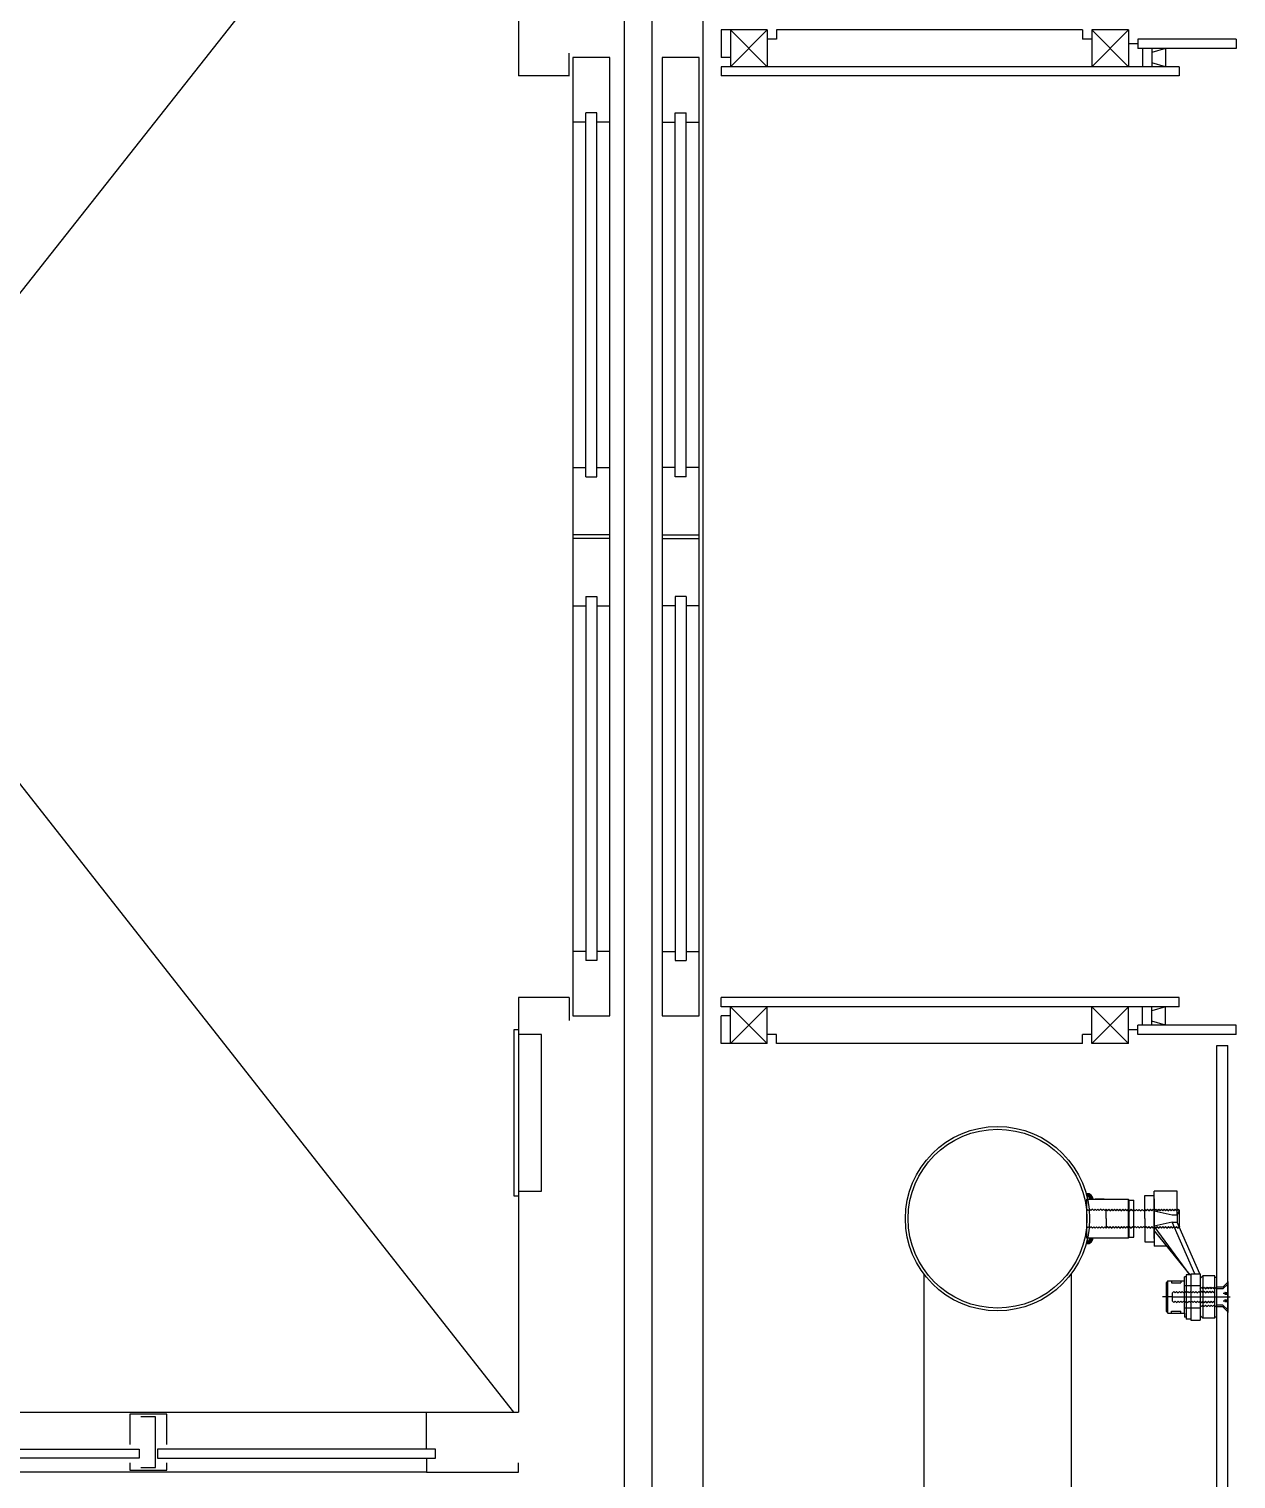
# Model space of a CAD drawing. Header units: millimetres. Extents: x -7718 to 414843, y 91724 to 341395.
# Drawn here: x 153501 to 154812, y 217626 to 219200 of the extents above; entities that cross this region are included whole.
import ezdxf

# ---------------------------------------------------------------- set-up
doc = ezdxf.new("R2010")
doc.units = ezdxf.units.MM
doc.header["$LTSCALE"] = 200
doc.header["$MEASUREMENT"] = 0
doc.linetypes.add('CENTER1', pattern=[8, 6, -1, 0, -1])
doc.linetypes.add('DASH_2', pattern=[34, 30, -1.5, 1, -1.5])
doc.layers.add('e-plan', color=9, linetype='CONTINUOUS')

msp = doc.modelspace()

# ---------------------------------------------------------------- linework, layer by layer
at = {"layer": 'e-plan'}
for p, q in [((154177.6, 217458.6), (154177.6, 219838.6)), ((154232.6, 219838.6), (154232.6, 217458.6)), ((154032.6, 219598.6), (154032.6, 219148.6)), ((154302.6, 219198.6), (154252.6, 219198.6)), ((154302.6, 219198.6), (154262.6, 219158.6)), ((154262.6, 219198.6), (154302.6, 219158.6)), ((154312.6, 219188.6), (154302.6, 219188.6)), ((154645, 219198.6), (154312.6, 219198.6)), ((154645, 219198.6), (154645, 219188.6)), ((154655, 219188.6), (154645, 219188.6)), ((154655, 219198.6), (154655, 219158.6)), ((154655, 219198.6), (154695, 219158.6)), ((154695, 219198.6), (154655, 219158.6)), ((154695, 219198.6), (154655, 219198.6)), ((154695, 219198.6), (154695, 219158.6)), ((154705, 219188.6), (154705, 219178.6)), ((154811.6, 219188.6), (154705, 219188.6)), ((154811.6, 219188.6), (154811.6, 219178.6)), ((154087.6, 219148.4), (154087.6, 219173.4)), ((154705, 219183.6), (154695, 219183.6)), ((154750, 219178.6), (154705, 219178.6)), ((154811.6, 219178.6), (154705, 219178.6)), ((154710, 219178.6), (154710, 219158.6)), ((154735, 219178.6), (154720, 219174.2)), ((154720, 219178.6), (154720, 219158.6)), ((154735, 219178.6), (154735, 219158.6)), ((154228.6, 219168.6), (154188.6, 219168.6)), ((154188.6, 219168.6), (154188.6, 218128.6)), ((154228.6, 218128.6), (154228.6, 219168.6)), ((154262.6, 219168.6), (154252.6, 219168.6)), ((154750, 219158.6), (154252.6, 219158.6)), ((154735, 219158.6), (154720, 219163)), ((154750, 219158.6), (154750, 219148.6)), ((154087.6, 219148.6), (154032.6, 219148.6)), ((154750, 219148.6), (154262.6, 219148.6)), ((154105.6, 219098.6), (154091.6, 219098.6)), ((154105.6, 218713.6), (154105.6, 219108.6)), ((154117.6, 219108.6), (154105.6, 219108.6)), ((154117.6, 218713.6), (154117.6, 219108.6)), ((154131.6, 219098.6), (154117.6, 219098.6)), ((154188.6, 219098.6), (154202.6, 219098.6)), ((154202.6, 218713.6), (154202.6, 219108.6)), ((154202.6, 219108.6), (154214.6, 219108.6)), ((154214.6, 218713.6), (154214.6, 219108.6)), ((154214.6, 219098.6), (154228.6, 219098.6)), ((154091.6, 218723.6), (154105.6, 218723.6)), ((154117.6, 218723.6), (154131.6, 218723.6)), ((154202.6, 218723.6), (154188.6, 218723.6)), ((154228.6, 218723.6), (154214.6, 218723.6)), ((154105.6, 218713.6), (154117.6, 218713.6)), ((154214.6, 218713.6), (154202.6, 218713.6)), ((154131.6, 218650.6), (154091.6, 218650.6)), ((154131.6, 218646.6), (154091.6, 218646.6)), ((154188.6, 218650.6), (154228.6, 218650.6)), ((154188.6, 218650.6), (154228.6, 218650.6)), ((154188.6, 218646.6), (154228.6, 218646.6)), ((154188.6, 218646.6), (154228.6, 218646.6)), ((154105.6, 218583.6), (154117.6, 218583.6)), ((154105.6, 218583.6), (154105.6, 218188.6)), ((154117.6, 218583.6), (154117.6, 218188.6)), ((154214.6, 218583.6), (154202.6, 218583.6)), ((154202.6, 218583.6), (154202.6, 218188.6)), ((154214.6, 218583.6), (154214.6, 218188.6)), ((154091.6, 218573.6), (154105.6, 218573.6)), ((154117.6, 218573.6), (154131.6, 218573.6)), ((154202.6, 218573.6), (154188.6, 218573.6)), ((154228.6, 218573.6), (154214.6, 218573.6)), ((154105.6, 218198.6), (154091.6, 218198.6)), ((154131.6, 218198.6), (154117.6, 218198.6)), ((154188.6, 218198.6), (154202.6, 218198.6)), ((154214.6, 218198.6), (154228.6, 218198.6)), ((154117.6, 218188.6), (154105.6, 218188.6)), ((154202.6, 218188.6), (154214.6, 218188.6)), ((154032.6, 218148.6), (154032.6, 217698.6)), ((154087.6, 218148.6), (154032.6, 218148.6)), ((154087.6, 218148.6), (154087.6, 218123.6)), ((154750, 218138.6), (154252.6, 218138.6)), ((154750, 218148.6), (154262.6, 218148.6)), ((154302.6, 218098.6), (154262.6, 218138.6)), ((154262.6, 218098.6), (154302.6, 218138.6)), ((154655, 218098.6), (154655, 218138.6)), ((154655, 218098.6), (154695, 218138.6)), ((154695, 218098.6), (154655, 218138.6)), ((154695, 218098.6), (154695, 218138.6)), ((154710, 218118.6), (154710, 218138.6)), ((154735, 218138.6), (154720, 218134.2)), ((154720, 218118.6), (154720, 218138.6)), ((154735, 218118.6), (154735, 218138.6)), ((154750, 218138.6), (154750, 218148.6)), ((154188.6, 218128.6), (154228.6, 218128.6)), ((154262.6, 218128.6), (154252.6, 218128.6)), ((154750, 218118.6), (154705, 218118.6)), ((154705, 218108.6), (154705, 218118.6)), ((154811.6, 218118.6), (154705, 218118.6)), ((154735, 218118.6), (154720, 218123)), ((154811.6, 218108.6), (154811.6, 218118.6)), ((154032.6, 218113.5), (154027.6, 218113.5)), ((154027.6, 218113.5), (154027.6, 217933.5)), ((154057.6, 218108.5), (154032.6, 218108.5)), ((154057.6, 217938.5), (154057.6, 218108.5)), ((154312.6, 218108.6), (154302.6, 218108.6)), ((154655, 218108.6), (154645, 218108.6)), ((154645, 218098.6), (154645, 218108.6)), ((154705, 218113.6), (154695, 218113.6)), ((154811.6, 218108.6), (154705, 218108.6)), ((154302.6, 218098.6), (154252.6, 218098.6)), ((154645, 218098.6), (154312.6, 218098.6)), ((154695, 218098.6), (154655, 218098.6)), ((154790.6, 216882.6), (154790.6, 218096.6)), ((154790.6, 218096.6), (154802.6, 218096.6)), ((154802.6, 216882.6), (154802.6, 218096.6)), ((154027.6, 217933.5), (154032.6, 217933.5)), ((154032.6, 217938.5), (154057.6, 217938.5)), ((154649.6, 217887.6), (154649.6, 217929.6)), ((154472.6, 217848.6), (154472.6, 217173.5)), ((154632.6, 217848.6), (154632.6, 217173.5)), ((153294.6, 217698.6), (154032.6, 217698.6)), ((153650.6, 217696.6), (153610.6, 217696.6)), ((153610.6, 217696.6), (153610.6, 217663.6)), ((153650.6, 217663.6), (153650.6, 217696.6)), ((153932.6, 217658.6), (153932.6, 217698.6)), ((153638.6, 217693.6), (153622.6, 217693.6)), ((153638.6, 217638.6), (153638.6, 217693.6)), ((153220.6, 217658.6), (153620.6, 217658.6)), ((153620.6, 217648.6), (153220.6, 217648.6)), ((153620.6, 217658.6), (153620.6, 217648.6)), ((153942.6, 217658.6), (153640.6, 217658.6)), ((153640.6, 217658.6), (153640.6, 217648.6)), ((153640.6, 217648.6), (153942.6, 217648.6)), ((153932.6, 217648.6), (153932.6, 217633.6)), ((153942.6, 217648.6), (153942.6, 217658.6)), ((153610.6, 217643.6), (153610.6, 217635.6)), ((153610.6, 217635.6), (153650.6, 217635.6)), ((153622.6, 217638.6), (153638.6, 217638.6)), ((153650.6, 217635.6), (153650.6, 217643.6)), ((153932.6, 217633.6), (154032.6, 217633.6)), ((154032.6, 217633.6), (154032.6, 217643.6))]:
    msp.add_line(p, q, dxfattribs=at)
at = {"layer": 'e-plan', "linetype": 'Continuous'}
for p, q in [((154147.6, 217468.6), (154147.6, 219828.6)), ((154262.6, 219198.6), (154252.6, 219198.6)), ((154252.6, 219198.6), (154252.6, 219168.6)), ((154262.6, 219198.6), (154262.6, 219158.6)), ((154302.6, 219198.6), (154302.6, 219158.6)), ((154312.6, 219198.6), (154312.6, 219188.6)), ((154131.6, 219168.6), (154091.6, 219168.6)), ((154091.6, 219168.6), (154091.6, 218128.6)), ((154131.6, 218128.6), (154131.6, 219168.6)), ((154252.6, 219158.6), (154252.6, 219148.6)), ((154262.6, 219148.6), (154252.6, 219148.6)), ((154252.6, 218138.6), (154252.6, 218148.6)), ((154262.6, 218148.6), (154252.6, 218148.6)), ((154262.6, 218098.6), (154262.6, 218138.6)), ((154302.6, 218098.6), (154302.6, 218138.6)), ((154091.6, 218128.6), (154131.6, 218128.6)), ((154252.6, 218098.6), (154252.6, 218128.6)), ((154312.6, 218098.6), (154312.6, 218108.6)), ((154262.6, 218098.6), (154252.6, 218098.6)), ((154712.6, 217918.9), (154712.6, 217933.6)), ((154722.6, 217908.6), (154722.6, 217938.6)), ((154747.6, 217938.6), (154722.6, 217938.6)), ((154722.6, 217930.1), (154722.6, 217908.6)), ((154722.6, 217930.1), (154722.6, 217908.6)), ((154747.6, 217912.5), (154747.6, 217938.6)), ((154649.6, 217929.6), (154694.5, 217929.6)), ((154668.5, 217929.6), (154658.5, 217929.6)), ((154695.5, 217928.6), (154694.5, 217929.6)), ((154694.5, 217929.6), (154694.5, 217887.6)), ((154695.5, 217928.6), (154700.5, 217928.6)), ((154695.5, 217888.6), (154695.5, 217928.6)), ((154700.5, 217918.8), (154700.5, 217928.6)), ((154700.5, 217898.7), (154700.5, 217918.5)), ((154712.6, 217908.6), (154712.6, 217918.6)), ((154742.1, 217912.5), (154722.6, 217916.8)), ((154749.7, 217917.4), (154747.6, 217912.5)), ((154750.3, 217899.9), (154750.3, 217917.3)), ((154700.5, 217888.6), (154700.5, 217898.4)), ((154712.6, 217908.6), (154712.6, 217898.6)), ((154712.6, 217898.3), (154712.6, 217883.6)), ((154722.6, 217908.6), (154722.6, 217878.6)), ((154722.6, 217887.1), (154722.6, 217908.6)), ((154722.6, 217908.6), (154722.6, 217887.1)), ((154742.1, 217904.7), (154722.6, 217900.3)), ((154761.5, 217847.6), (154722.6, 217900.3)), ((154747.6, 217912.5), (154742.1, 217912.5)), ((154766.9, 217848.6), (154742.1, 217904.7)), ((154742.1, 217904.7), (154747.6, 217904.7)), ((154747.6, 217912.5), (154747.6, 217904.7)), ((154749.7, 217899.8), (154747.6, 217904.7)), ((154772.3, 217848.6), (154749.8, 217899.6)), ((154694.5, 217887.6), (154649.6, 217887.6)), ((154658.8, 217887.6), (154649.6, 217887.6)), ((154694.5, 217887.6), (154695.5, 217888.6)), ((154695.5, 217888.6), (154700.5, 217888.6)), ((154722.6, 217895.3), (154761.4, 217847.6)), ((154736.2, 217878.6), (154722.6, 217878.6)), ((154737.6, 217841.1), (154735.6, 217839.1)), ((154735.6, 217839.1), (154735.6, 217808.1)), ((154737.6, 217841.1), (154755.6, 217841.1)), ((154741.6, 217839.1), (154751.6, 217839.1)), ((154757.6, 217845.6), (154755.6, 217845.6)), ((154762.6, 217847.6), (154757.6, 217847.6)), ((154757.6, 217847.6), (154757.6, 217799.6)), ((154762.6, 217848.6), (154762.6, 217798.6)), ((154762.6, 217848.6), (154772.6, 217848.6)), ((154772.6, 217848.6), (154772.6, 217832.6)), ((154775.6, 217846.6), (154775.6, 217814.8)), ((154788.6, 217846.6), (154775.6, 217846.6)), ((154788.6, 217845.1), (154788.6, 217846.6)), ((154788.6, 217845.1), (154790.6, 217845.1)), ((154788.6, 217833.6), (154788.6, 217845.1)), ((154797.3, 217834.3), (154802.6, 217839.6)), ((154802.6, 217840.4), (154802.6, 217806.8)), ((154772.6, 217832.3), (154772.6, 217828.4)), ((154772.6, 217828.1), (154772.6, 217814.8)), ((154788.6, 217829.4), (154788.6, 217833.3)), ((154788.6, 217818.1), (154788.6, 217829.1)), ((154797.3, 217834.3), (154790.6, 217834.3)), ((154797.3, 217832.3), (154790.6, 217832.3)), ((154799.6, 217828.3), (154799.6, 217826.9)), ((154799.6, 217820.3), (154799.6, 217818.9)), ((154735.6, 217808.1), (154737.6, 217806.1)), ((154737.6, 217806.1), (154755.6, 217806.1)), ((154741.6, 217808.1), (154751.6, 217808.1)), ((154772.6, 217814.6), (154772.6, 217798.6)), ((154775.6, 217814.8), (154775.6, 217800.6)), ((154788.6, 217813.8), (154788.6, 217817.8)), ((154788.6, 217800.6), (154788.6, 217813.6)), ((154797.3, 217814.8), (154790.6, 217814.8)), ((154797.3, 217812.8), (154790.6, 217812.8)), ((154797.3, 217812.8), (154802.6, 217807.6)), ((154757.6, 217801.6), (154755.6, 217801.6)), ((154762.6, 217799.6), (154757.6, 217799.6)), ((154762.6, 217798.6), (154772.6, 217798.6)), ((154788.6, 217800.6), (154775.6, 217800.6)), ((154788.6, 217802.1), (154790.6, 217802.1)), ((153932.6, 217633.6), (153294.6, 217633.6))]:
    msp.add_line(p, q, dxfattribs=at)
at = {"layer": 'e-plan', "ltscale": 2}
for p, q in [((154027.6, 217698.6), (152532.6, 219598.6)), ((152532.6, 217698.6), (154032.6, 219598.6))]:
    msp.add_line(p, q, dxfattribs=at)
at = {"layer": 'e-plan', "linetype": 'DASH_2'}
for p, q in [((154712.6, 217933.6), (154722.6, 217933.6)), ((154712.6, 217883.6), (154722.6, 217883.6)), ((154772.6, 217835.6), (154755.6, 217835.6)), ((154772.6, 217811.6), (154755.6, 217811.6))]:
    msp.add_line(p, q, dxfattribs=at)
at = {"layer": 'e-plan', "linetype": 'CENTER1'}
for p, q in [((154651.1, 217917.4), (154649.6, 217918.9)), ((154652.6, 217918.9), (154651.1, 217917.4)), ((154654.1, 217917.4), (154652.6, 217918.9)), ((154655.6, 217918.9), (154654.1, 217917.4)), ((154657.1, 217917.4), (154655.6, 217918.9)), ((154658.6, 217918.9), (154657.1, 217917.4)), ((154660.1, 217917.4), (154658.6, 217918.9)), ((154661.6, 217918.9), (154660.1, 217917.4)), ((154663.1, 217917.4), (154661.6, 217918.9)), ((154664.6, 217918.9), (154663.1, 217917.4)), ((154666.1, 217917.4), (154664.6, 217918.9)), ((154667.6, 217918.9), (154666.1, 217917.4)), ((154669.1, 217917.4), (154667.6, 217918.9)), ((154670.6, 217918.9), (154669.1, 217917.4)), ((154670.6, 217918.9), (154672.1, 217917.4)), ((154670.6, 217918.6), (154672.1, 217917.1)), ((154670.6, 217908.6), (154670.6, 217918.6)), ((154672.1, 217917.4), (154673.6, 217918.9)), ((154672.1, 217917.1), (154673.6, 217918.6)), ((154673.6, 217918.9), (154675.1, 217917.4)), ((154673.6, 217918.6), (154675.1, 217917.1)), ((154675.1, 217917.4), (154676.6, 217918.9)), ((154675.1, 217917.1), (154676.6, 217918.6)), ((154676.6, 217918.9), (154678.1, 217917.4)), ((154676.6, 217918.6), (154678.1, 217917.1)), ((154678.1, 217917.4), (154679.6, 217918.9)), ((154678.1, 217917.1), (154679.6, 217918.6)), ((154679.6, 217918.9), (154681.1, 217917.4)), ((154679.6, 217918.6), (154681.1, 217917.1)), ((154681.1, 217917.4), (154682.6, 217918.9)), ((154681.1, 217917.1), (154682.6, 217918.6)), ((154682.6, 217918.9), (154684.1, 217917.4)), ((154682.6, 217918.6), (154684.1, 217917.1)), ((154684.1, 217917.4), (154685.6, 217918.9)), ((154684.1, 217917.1), (154685.6, 217918.6)), ((154685.6, 217918.9), (154687.1, 217917.4)), ((154685.6, 217918.6), (154687.1, 217917.1)), ((154687.1, 217917.4), (154688.6, 217918.9)), ((154687.1, 217917.1), (154688.6, 217918.6)), ((154688.6, 217918.9), (154690.1, 217917.4)), ((154688.6, 217918.6), (154690.1, 217917.1)), ((154690.1, 217917.4), (154691.6, 217918.9)), ((154690.1, 217917.1), (154691.6, 217918.6)), ((154691.6, 217918.9), (154693.1, 217917.4)), ((154691.6, 217918.6), (154693.1, 217917.1)), ((154693.1, 217917.4), (154694.6, 217918.9)), ((154693.1, 217917.1), (154694.6, 217918.6)), ((154694.6, 217918.9), (154696.1, 217917.4)), ((154694.6, 217918.6), (154696.1, 217917.1)), ((154696.1, 217917.4), (154697.6, 217918.9)), ((154696.1, 217917.1), (154697.6, 217918.6)), ((154697.6, 217918.9), (154699.1, 217917.4)), ((154697.6, 217918.6), (154699.1, 217917.1)), ((154699.1, 217917.4), (154700.5, 217918.8)), ((154699.1, 217917.1), (154700.6, 217918.6)), ((154699.1, 217917.1), (154700.6, 217918.6)), ((154700.6, 217918.6), (154702.1, 217917.1)), ((154700.6, 217918.6), (154702.1, 217917.1)), ((154702.1, 217917.1), (154703.6, 217918.6)), ((154702.1, 217917.1), (154703.6, 217918.6)), ((154703.6, 217918.6), (154705.1, 217917.1)), ((154703.6, 217918.6), (154705.1, 217917.1)), ((154705.1, 217917.1), (154706.6, 217918.6)), ((154705.1, 217917.1), (154706.6, 217918.6)), ((154706.6, 217918.6), (154708.1, 217917.1)), ((154706.6, 217918.6), (154708.1, 217917.1)), ((154708.1, 217917.1), (154709.6, 217918.6)), ((154708.1, 217917.1), (154709.6, 217918.6)), ((154709.6, 217918.6), (154711.1, 217917.1)), ((154709.6, 217918.6), (154711.1, 217917.1)), ((154709.6, 217918.6), (154711.1, 217917.1)), ((154711.1, 217917.1), (154712.6, 217918.6)), ((154711.1, 217917.1), (154712.6, 217918.6)), ((154711.1, 217917.1), (154712.6, 217918.6)), ((154712.6, 217918.9), (154714.1, 217917.4)), ((154712.6, 217918.6), (154714.1, 217917.1)), ((154712.6, 217918.6), (154714.1, 217917.1)), ((154712.6, 217918.6), (154714.1, 217917.1)), ((154714.1, 217917.4), (154715.6, 217918.9)), ((154714.1, 217917.1), (154715.6, 217918.6)), ((154714.1, 217917.1), (154715.1, 217918.1)), ((154714.1, 217917.1), (154715.1, 217918.1)), ((154715.6, 217918.9), (154717.1, 217917.4)), ((154715.6, 217918.6), (154717.1, 217917.1)), ((154717.1, 217917.4), (154718.6, 217918.9)), ((154717.1, 217917.1), (154718.6, 217918.6)), ((154718.6, 217918.9), (154720.1, 217917.4)), ((154718.6, 217918.6), (154720.1, 217917.1)), ((154720.1, 217917.4), (154721.6, 217918.9)), ((154720.1, 217917.1), (154721.6, 217918.6)), ((154721.6, 217918.9), (154723.1, 217917.4)), ((154721.6, 217918.6), (154723.1, 217917.1)), ((154723.1, 217917.4), (154724.6, 217918.9)), ((154723.1, 217917.1), (154724.6, 217918.6)), ((154724.6, 217918.9), (154726.1, 217917.4)), ((154724.6, 217918.6), (154726.1, 217917.1)), ((154726.1, 217917.4), (154727.6, 217918.9)), ((154726.1, 217917.1), (154727.6, 217918.6)), ((154726.1, 217917.4), (154727.1, 217918.4)), ((154727.6, 217918.9), (154729.1, 217917.4)), ((154727.6, 217918.6), (154729.1, 217917.1)), ((154729.1, 217917.4), (154730.6, 217918.9)), ((154729.1, 217917.1), (154730.6, 217918.6)), ((154730.6, 217918.9), (154732.1, 217917.4)), ((154730.6, 217918.6), (154732.1, 217917.1)), ((154732.1, 217917.4), (154733.6, 217918.9)), ((154732.1, 217917.1), (154733.6, 217918.6)), ((154733.6, 217918.9), (154735.1, 217917.4)), ((154733.6, 217918.6), (154735.1, 217917.1)), ((154735.1, 217917.4), (154736.6, 217918.9)), ((154735.1, 217917.1), (154736.6, 217918.6)), ((154736.6, 217918.9), (154738.1, 217917.4)), ((154736.6, 217918.6), (154738.1, 217917.1)), ((154738.1, 217917.4), (154739.6, 217918.9)), ((154738.1, 217917.1), (154739.6, 217918.6)), ((154738.1, 217917.1), (154739.6, 217918.6)), ((154739.6, 217918.9), (154741.1, 217917.4)), ((154739.6, 217918.6), (154741.1, 217917.1)), ((154739.6, 217918.6), (154741.1, 217917.1)), ((154741.1, 217917.4), (154742.6, 217918.9)), ((154741.1, 217917.1), (154742.6, 217918.6)), ((154741.1, 217917.1), (154742.6, 217918.6)), ((154742.6, 217918.9), (154744.1, 217917.4)), ((154742.6, 217918.6), (154744.1, 217917.1)), ((154742.6, 217918.6), (154744.1, 217917.1)), ((154744.1, 217917.4), (154745.6, 217918.9)), ((154744.1, 217917.1), (154745.6, 217918.6)), ((154744.1, 217917.1), (154745.6, 217918.6)), ((154745.6, 217918.9), (154747.1, 217917.4)), ((154745.6, 217918.6), (154747.1, 217917.1)), ((154745.6, 217918.6), (154747.1, 217917.1)), ((154747.1, 217917.4), (154748.6, 217918.9)), ((154747.1, 217917.1), (154748.6, 217918.6)), ((154747.1, 217917.1), (154748.6, 217918.6)), ((154748.6, 217918.9), (154749.8, 217917.6)), ((154748.6, 217918.6), (154750.1, 217917.1)), ((154748.6, 217918.6), (154750.1, 217917.1)), ((154750.1, 217917.1), (154750.3, 217917.3)), ((154750.1, 217917.1), (154750.3, 217917.3)), ((154651.1, 217899.8), (154649.6, 217898.3)), ((154652.6, 217898.3), (154651.1, 217899.8)), ((154654.1, 217899.8), (154652.6, 217898.3)), ((154655.6, 217898.3), (154654.1, 217899.8)), ((154657.1, 217899.8), (154655.6, 217898.3)), ((154658.6, 217898.3), (154657.1, 217899.8)), ((154660.1, 217899.8), (154658.6, 217898.3)), ((154661.6, 217898.3), (154660.1, 217899.8)), ((154663.1, 217899.8), (154661.6, 217898.3)), ((154664.6, 217898.3), (154663.1, 217899.8)), ((154666.1, 217899.8), (154664.6, 217898.3)), ((154667.6, 217898.3), (154666.1, 217899.8)), ((154669.1, 217899.8), (154667.6, 217898.3)), ((154670.6, 217898.3), (154669.1, 217899.8)), ((154670.6, 217908.6), (154670.6, 217898.6)), ((154670.6, 217898.6), (154672.1, 217900.1)), ((154670.6, 217898.6), (154672.1, 217900.1)), ((154670.6, 217898.3), (154672.1, 217899.8)), ((154672.1, 217900.1), (154673.6, 217898.6)), ((154672.1, 217900.1), (154673.6, 217898.6)), ((154672.1, 217899.8), (154673.6, 217898.3)), ((154673.6, 217898.6), (154675.1, 217900.1)), ((154673.6, 217898.6), (154675.1, 217900.1)), ((154673.6, 217898.3), (154675.1, 217899.8)), ((154675.1, 217900.1), (154676.6, 217898.6)), ((154675.1, 217900.1), (154676.6, 217898.6)), ((154675.1, 217899.8), (154676.6, 217898.3)), ((154676.6, 217898.6), (154678.1, 217900.1)), ((154676.6, 217898.6), (154678.1, 217900.1)), ((154676.6, 217898.3), (154678.1, 217899.8)), ((154678.1, 217900.1), (154679.6, 217898.6)), ((154678.1, 217900.1), (154679.6, 217898.6)), ((154678.1, 217899.8), (154679.6, 217898.3)), ((154679.6, 217898.6), (154681.1, 217900.1)), ((154679.6, 217898.6), (154681.1, 217900.1)), ((154679.6, 217898.3), (154681.1, 217899.8)), ((154681.1, 217900.1), (154682.6, 217898.6)), ((154681.1, 217900.1), (154682.6, 217898.6)), ((154681.1, 217899.8), (154682.6, 217898.3)), ((154682.6, 217898.6), (154684.1, 217900.1)), ((154682.6, 217898.6), (154684.1, 217900.1)), ((154682.6, 217898.3), (154684.1, 217899.8)), ((154684.1, 217900.1), (154685.6, 217898.6)), ((154684.1, 217900.1), (154685.6, 217898.6)), ((154684.1, 217899.8), (154685.6, 217898.3)), ((154685.6, 217898.6), (154687.1, 217900.1)), ((154685.6, 217898.6), (154687.1, 217900.1)), ((154685.6, 217898.3), (154687.1, 217899.8)), ((154687.1, 217900.1), (154688.6, 217898.6)), ((154687.1, 217900.1), (154688.6, 217898.6)), ((154687.1, 217899.8), (154688.6, 217898.3)), ((154688.6, 217898.6), (154690.1, 217900.1)), ((154688.6, 217898.6), (154690.1, 217900.1)), ((154688.6, 217898.3), (154690.1, 217899.8)), ((154690.1, 217900.1), (154691.6, 217898.6)), ((154690.1, 217900.1), (154691.6, 217898.6)), ((154690.1, 217899.8), (154691.6, 217898.3)), ((154691.6, 217898.6), (154693.1, 217900.1)), ((154691.6, 217898.6), (154693.1, 217900.1)), ((154691.6, 217898.3), (154693.1, 217899.8)), ((154693.1, 217900.1), (154694.6, 217898.6)), ((154693.1, 217900.1), (154694.6, 217898.6)), ((154693.1, 217899.8), (154694.6, 217898.3)), ((154694.6, 217898.6), (154696.1, 217900.1)), ((154694.6, 217898.6), (154696.1, 217900.1)), ((154694.6, 217898.3), (154696.1, 217899.8)), ((154696.1, 217900.1), (154697.6, 217898.6)), ((154696.1, 217900.1), (154697.6, 217898.6)), ((154696.1, 217899.8), (154697.6, 217898.3)), ((154697.6, 217898.6), (154699.1, 217900.1)), ((154697.6, 217898.6), (154699.1, 217900.1)), ((154697.6, 217898.3), (154699.1, 217899.8)), ((154699.1, 217900.1), (154700.6, 217898.6)), ((154699.1, 217900.1), (154700.6, 217898.6)), ((154699.1, 217900.1), (154700.6, 217898.6)), ((154699.1, 217900.1), (154700.6, 217898.6)), ((154699.1, 217899.8), (154700.5, 217898.4)), ((154700.6, 217898.6), (154702.1, 217900.1)), ((154700.6, 217898.6), (154702.1, 217900.1)), ((154700.6, 217898.6), (154702.1, 217900.1)), ((154700.6, 217898.6), (154702.1, 217900.1)), ((154702.1, 217900.1), (154703.6, 217898.6)), ((154702.1, 217900.1), (154703.6, 217898.6)), ((154702.1, 217900.1), (154703.6, 217898.6)), ((154702.1, 217900.1), (154703.6, 217898.6)), ((154703.6, 217898.6), (154705.1, 217900.1)), ((154703.6, 217898.6), (154705.1, 217900.1)), ((154703.6, 217898.6), (154705.1, 217900.1)), ((154703.6, 217898.6), (154705.1, 217900.1)), ((154705.1, 217900.1), (154706.6, 217898.6)), ((154705.1, 217900.1), (154706.6, 217898.6)), ((154705.1, 217900.1), (154706.6, 217898.6)), ((154705.1, 217900.1), (154706.6, 217898.6)), ((154706.6, 217898.6), (154708.1, 217900.1)), ((154706.6, 217898.6), (154708.1, 217900.1)), ((154706.6, 217898.6), (154708.1, 217900.1)), ((154706.6, 217898.6), (154708.1, 217900.1)), ((154708.1, 217900.1), (154709.6, 217898.6)), ((154708.1, 217900.1), (154709.6, 217898.6)), ((154708.1, 217900.1), (154709.6, 217898.6)), ((154708.1, 217900.1), (154709.6, 217898.6)), ((154709.6, 217898.6), (154711.1, 217900.1)), ((154709.6, 217898.6), (154711.1, 217900.1)), ((154709.6, 217898.6), (154711.1, 217900.1)), ((154709.6, 217898.6), (154711.1, 217900.1)), ((154709.6, 217898.6), (154711.1, 217900.1)), ((154709.6, 217898.6), (154711.1, 217900.1)), ((154711.1, 217900.1), (154712.6, 217898.6)), ((154711.1, 217900.1), (154712.6, 217898.6)), ((154711.1, 217900.1), (154712.6, 217898.6)), ((154711.1, 217900.1), (154712.6, 217898.6)), ((154711.1, 217900.1), (154712.6, 217898.6)), ((154711.1, 217900.1), (154712.6, 217898.6)), ((154712.6, 217898.6), (154714.1, 217900.1)), ((154712.6, 217898.6), (154714.1, 217900.1)), ((154712.6, 217898.6), (154714.1, 217900.1)), ((154712.6, 217898.6), (154714.1, 217900.1)), ((154712.6, 217898.6), (154714.1, 217900.1)), ((154712.6, 217898.6), (154714.1, 217900.1)), ((154712.6, 217898.6), (154714.1, 217900.1)), ((154712.6, 217898.6), (154714.1, 217900.1)), ((154712.6, 217898.6), (154714.1, 217900.1)), ((154712.6, 217898.3), (154714.1, 217899.8)), ((154712.6, 217898.3), (154714.1, 217899.8)), ((154712.6, 217898.3), (154714.1, 217899.8)), ((154714.1, 217900.1), (154715.6, 217898.6)), ((154714.1, 217900.1), (154715.1, 217899.1)), ((154714.1, 217900.1), (154715.1, 217899.1)), ((154714.1, 217900.1), (154715.1, 217899.1)), ((154714.1, 217900.1), (154715.1, 217899.1)), ((154714.1, 217899.8), (154715.6, 217898.3)), ((154715.6, 217898.6), (154717.1, 217900.1)), ((154715.6, 217898.3), (154717.1, 217899.8)), ((154717.1, 217900.1), (154718.6, 217898.6)), ((154717.1, 217899.8), (154718.6, 217898.3)), ((154718.6, 217898.6), (154720.1, 217900.1)), ((154718.6, 217898.3), (154720.1, 217899.8)), ((154720.1, 217900.1), (154721.6, 217898.6)), ((154720.1, 217899.8), (154721.6, 217898.3)), ((154721.6, 217898.6), (154723.1, 217900.1)), ((154721.6, 217898.3), (154723.1, 217899.8)), ((154723.1, 217900.1), (154724.6, 217898.6)), ((154723.1, 217899.8), (154724.6, 217898.3)), ((154724.6, 217898.6), (154726.1, 217900.1)), ((154724.6, 217898.3), (154726.1, 217899.8)), ((154726.1, 217900.1), (154727.6, 217898.6)), ((154726.1, 217899.8), (154727.6, 217898.3)), ((154726.1, 217899.8), (154727.1, 217898.8)), ((154727.6, 217898.6), (154729.1, 217900.1)), ((154727.6, 217898.3), (154729.1, 217899.8)), ((154729.1, 217900.1), (154730.6, 217898.6)), ((154729.1, 217899.8), (154730.6, 217898.3)), ((154730.6, 217898.6), (154732.1, 217900.1)), ((154730.6, 217898.3), (154732.1, 217899.8)), ((154732.1, 217900.1), (154733.6, 217898.6)), ((154732.1, 217899.8), (154733.6, 217898.3)), ((154733.6, 217898.6), (154735.1, 217900.1)), ((154733.6, 217898.3), (154735.1, 217899.8)), ((154735.1, 217900.1), (154736.6, 217898.6)), ((154735.1, 217899.8), (154736.6, 217898.3)), ((154736.6, 217898.6), (154738.1, 217900.1)), ((154736.6, 217898.3), (154738.1, 217899.8)), ((154738.1, 217900.1), (154739.6, 217898.6)), ((154738.1, 217900.1), (154739.6, 217898.6)), ((154738.1, 217899.8), (154739.6, 217898.3)), ((154739.6, 217898.6), (154741.1, 217900.1)), ((154739.6, 217898.6), (154741.1, 217900.1)), ((154739.6, 217898.3), (154741.1, 217899.8)), ((154741.1, 217900.1), (154742.6, 217898.6)), ((154741.1, 217900.1), (154742.6, 217898.6)), ((154741.1, 217899.8), (154742.6, 217898.3)), ((154742.6, 217898.6), (154744.1, 217900.1)), ((154742.6, 217898.6), (154744.1, 217900.1)), ((154742.6, 217898.3), (154744.1, 217899.8)), ((154744.1, 217900.1), (154745.6, 217898.6)), ((154744.1, 217900.1), (154745.6, 217898.6)), ((154744.1, 217899.8), (154745.6, 217898.3)), ((154745.6, 217898.6), (154747.1, 217900.1)), ((154745.6, 217898.6), (154747.1, 217900.1)), ((154745.6, 217898.3), (154747.1, 217899.8)), ((154747.1, 217900.1), (154748.6, 217898.6)), ((154747.1, 217900.1), (154748.6, 217898.6)), ((154747.1, 217899.8), (154748.6, 217898.3)), ((154748.6, 217898.6), (154750.1, 217900.1)), ((154748.6, 217898.6), (154750.1, 217900.1)), ((154748.6, 217898.3), (154749.8, 217899.6)), ((154750.1, 217900.1), (154750.3, 217899.9)), ((154750.1, 217900.1), (154750.3, 217899.9)), ((154737.6, 217806.1), (154737.6, 217841.1)), ((154741.6, 217841.1), (154741.6, 217839.1)), ((154751.6, 217841.1), (154751.6, 217839.1)), ((154755.6, 217843.7), (154755.6, 217845.6)), ((154755.6, 217806.1), (154755.6, 217843.7)), ((154775.6, 217846.6), (154772.6, 217843.6)), ((154802.6, 217837.6), (154797.3, 217832.3)), ((154742.6, 217823.6), (154731.6, 217823.6)), ((154742.6, 217828.1), (154744.1, 217829.6)), ((154742.6, 217819.1), (154742.6, 217828.1)), ((154742.6, 217823.6), (154805.2, 217823.6)), ((154744.1, 217829.6), (154745.6, 217828.1)), ((154745.6, 217828.1), (154747.1, 217829.6)), ((154747.1, 217829.6), (154748.6, 217828.1)), ((154748.6, 217828.1), (154750.1, 217829.6)), ((154750.1, 217829.6), (154751.6, 217828.1)), ((154751.6, 217828.1), (154753.1, 217829.6)), ((154753.1, 217829.6), (154754.6, 217828.1)), ((154754.6, 217828.1), (154756.1, 217829.6)), ((154756.1, 217829.6), (154757.6, 217828.1)), ((154757.6, 217828.1), (154759.1, 217829.6)), ((154759.1, 217829.6), (154760.6, 217828.1)), ((154760.6, 217828.1), (154762.1, 217829.6)), ((154762.1, 217829.6), (154763.6, 217828.1)), ((154763.6, 217828.1), (154765.1, 217829.6)), ((154765.1, 217829.6), (154766.6, 217828.1)), ((154766.6, 217828.1), (154768.1, 217829.6)), ((154768.1, 217829.6), (154769.6, 217828.1)), ((154769.6, 217828.1), (154771.1, 217829.6)), ((154771.1, 217829.6), (154772.6, 217828.1)), ((154772.6, 217832.6), (154774.1, 217834.1)), ((154772.6, 217832.3), (154774.1, 217833.8)), ((154772.6, 217832.3), (154774.1, 217833.8)), ((154772.6, 217828.4), (154774.1, 217829.9)), ((154772.6, 217828.1), (154774.1, 217829.6)), ((154772.6, 217828.1), (154774.1, 217829.6)), ((154772.6, 217828.1), (154774.1, 217829.6)), ((154774.1, 217834.1), (154775.6, 217832.6)), ((154774.1, 217833.8), (154775.6, 217832.3)), ((154774.1, 217833.8), (154775.6, 217832.3)), ((154774.1, 217829.9), (154775.6, 217828.4)), ((154774.1, 217829.6), (154775.6, 217828.1)), ((154774.1, 217829.6), (154775.6, 217828.1)), ((154774.1, 217829.6), (154775.6, 217828.1)), ((154775.6, 217832.6), (154777.1, 217834.1)), ((154775.6, 217832.3), (154777.1, 217833.8)), ((154775.6, 217832.3), (154777.1, 217833.8)), ((154775.6, 217828.4), (154777.1, 217829.9)), ((154775.6, 217828.1), (154777.1, 217829.6)), ((154775.6, 217828.1), (154777.1, 217829.6)), ((154775.6, 217828.1), (154777.1, 217829.6)), ((154777.1, 217834.1), (154778.6, 217832.6)), ((154777.1, 217833.8), (154778.6, 217832.3)), ((154777.1, 217833.8), (154778.6, 217832.3)), ((154777.1, 217829.9), (154778.6, 217828.4)), ((154777.1, 217829.6), (154778.6, 217828.1)), ((154777.1, 217829.6), (154778.6, 217828.1)), ((154777.1, 217829.6), (154778.6, 217828.1)), ((154778.6, 217832.6), (154780.1, 217834.1)), ((154778.6, 217832.3), (154780.1, 217833.8)), ((154778.6, 217832.3), (154780.1, 217833.8)), ((154778.6, 217828.4), (154780.1, 217829.9)), ((154778.6, 217828.1), (154780.1, 217829.6)), ((154778.6, 217828.1), (154780.1, 217829.6)), ((154778.6, 217828.1), (154780.1, 217829.6)), ((154780.1, 217834.1), (154781.6, 217832.6)), ((154780.1, 217833.8), (154781.6, 217832.3)), ((154780.1, 217833.8), (154781.6, 217832.3)), ((154780.1, 217829.9), (154781.6, 217828.4)), ((154780.1, 217829.6), (154781.6, 217828.1)), ((154780.1, 217829.6), (154781.6, 217828.1)), ((154780.1, 217829.6), (154781.6, 217828.1)), ((154781.6, 217832.6), (154783.1, 217834.1)), ((154781.6, 217832.3), (154783.1, 217833.8)), ((154781.6, 217832.3), (154783.1, 217833.8)), ((154781.6, 217828.4), (154783.1, 217829.9)), ((154781.6, 217828.1), (154783.1, 217829.6)), ((154781.6, 217828.1), (154783.1, 217829.6)), ((154781.6, 217828.1), (154783.1, 217829.6)), ((154783.1, 217834.1), (154784.6, 217832.6)), ((154783.1, 217833.8), (154784.6, 217832.3)), ((154783.1, 217833.8), (154784.6, 217832.3)), ((154783.1, 217829.9), (154784.6, 217828.4)), ((154783.1, 217829.6), (154784.6, 217828.1)), ((154783.1, 217829.6), (154784.6, 217828.1)), ((154783.1, 217829.6), (154784.6, 217828.1)), ((154784.6, 217832.6), (154786.1, 217834.1)), ((154784.6, 217832.3), (154786.1, 217833.8)), ((154784.6, 217832.3), (154786.1, 217833.8)), ((154784.6, 217828.4), (154786.1, 217829.9)), ((154784.6, 217828.1), (154786.1, 217829.6)), ((154784.6, 217828.1), (154786.1, 217829.6)), ((154784.6, 217828.1), (154786.1, 217829.6)), ((154786.1, 217834.1), (154787.6, 217832.6)), ((154786.1, 217833.8), (154787.6, 217832.3)), ((154786.1, 217833.8), (154787.6, 217832.3)), ((154786.1, 217829.9), (154787.6, 217828.4)), ((154786.1, 217829.6), (154787.6, 217828.1)), ((154786.1, 217829.6), (154787.6, 217828.1)), ((154786.1, 217829.6), (154787.6, 217828.1)), ((154787.6, 217832.3), (154789.1, 217833.8)), ((154787.6, 217832.3), (154789.1, 217833.8)), ((154787.6, 217832.6), (154788.6, 217833.6)), ((154787.6, 217828.4), (154788.6, 217829.4)), ((154787.6, 217828.1), (154788.6, 217829.1)), ((154787.6, 217828.1), (154788.6, 217829.1)), ((154787.6, 217828.1), (154788.6, 217829.1)), ((154789.1, 217833.8), (154790.6, 217832.3)), ((154797.6, 217827.6), (154802.6, 217827.6)), ((154799.9, 217828.6), (154802.6, 217828.6)), ((154799.9, 217826.6), (154802.6, 217826.6)), ((154799.9, 217820.6), (154802.6, 217820.6)), ((154741.6, 217806.1), (154741.6, 217808.1)), ((154742.6, 217819.1), (154744.1, 217817.6)), ((154744.1, 217817.6), (154745.6, 217819.1)), ((154745.6, 217819.1), (154747.1, 217817.6)), ((154747.1, 217817.6), (154748.6, 217819.1)), ((154748.6, 217819.1), (154750.1, 217817.6)), ((154750.1, 217817.6), (154751.6, 217819.1)), ((154751.6, 217819.1), (154753.1, 217817.6)), ((154751.6, 217806.1), (154751.6, 217808.1)), ((154753.1, 217817.6), (154754.6, 217819.1)), ((154754.6, 217819.1), (154756.1, 217817.6)), ((154755.6, 217806.1), (154755.6, 217801.6)), ((154756.1, 217817.6), (154757.6, 217819.1)), ((154757.6, 217819.1), (154759.1, 217817.6)), ((154759.1, 217817.6), (154760.6, 217819.1)), ((154760.6, 217819.1), (154762.1, 217817.6)), ((154762.1, 217817.6), (154763.6, 217819.1)), ((154763.6, 217819.1), (154765.1, 217817.6)), ((154765.1, 217817.6), (154766.6, 217819.1)), ((154766.6, 217819.1), (154768.1, 217817.6)), ((154768.1, 217817.6), (154769.6, 217819.1)), ((154769.6, 217819.1), (154771.1, 217817.6)), ((154771.1, 217817.6), (154772.6, 217819.1)), ((154772.6, 217819.1), (154774.1, 217817.6)), ((154772.6, 217819.1), (154774.1, 217817.6)), ((154772.6, 217818.8), (154774.1, 217817.3)), ((154772.6, 217814.8), (154774.1, 217813.3)), ((154772.6, 217814.6), (154774.1, 217813.1)), ((154774.1, 217817.6), (154775.6, 217819.1)), ((154774.1, 217817.6), (154775.6, 217819.1)), ((154774.1, 217817.3), (154775.6, 217818.8)), ((154774.1, 217813.3), (154775.6, 217814.8)), ((154774.1, 217813.1), (154775.6, 217814.6)), ((154775.6, 217819.1), (154777.1, 217817.6)), ((154775.6, 217819.1), (154777.1, 217817.6)), ((154775.6, 217818.8), (154777.1, 217817.3)), ((154775.6, 217814.8), (154777.1, 217813.3)), ((154775.6, 217814.6), (154777.1, 217813.1)), ((154777.1, 217817.6), (154778.6, 217819.1)), ((154777.1, 217817.6), (154778.6, 217819.1)), ((154777.1, 217817.3), (154778.6, 217818.8)), ((154777.1, 217813.3), (154778.6, 217814.8)), ((154777.1, 217813.1), (154778.6, 217814.6)), ((154778.6, 217819.1), (154780.1, 217817.6)), ((154778.6, 217819.1), (154780.1, 217817.6)), ((154778.6, 217818.8), (154780.1, 217817.3)), ((154778.6, 217814.8), (154780.1, 217813.3)), ((154778.6, 217814.6), (154780.1, 217813.1)), ((154780.1, 217817.6), (154781.6, 217819.1)), ((154780.1, 217817.6), (154781.6, 217819.1)), ((154780.1, 217817.3), (154781.6, 217818.8)), ((154780.1, 217813.3), (154781.6, 217814.8)), ((154780.1, 217813.1), (154781.6, 217814.6)), ((154781.6, 217819.1), (154783.1, 217817.6)), ((154781.6, 217819.1), (154783.1, 217817.6)), ((154781.6, 217818.8), (154783.1, 217817.3)), ((154781.6, 217814.8), (154783.1, 217813.3)), ((154781.6, 217814.6), (154783.1, 217813.1)), ((154783.1, 217817.6), (154784.6, 217819.1)), ((154783.1, 217817.6), (154784.6, 217819.1)), ((154783.1, 217817.3), (154784.6, 217818.8)), ((154783.1, 217813.3), (154784.6, 217814.8)), ((154783.1, 217813.1), (154784.6, 217814.6)), ((154784.6, 217819.1), (154786.1, 217817.6)), ((154784.6, 217819.1), (154786.1, 217817.6)), ((154784.6, 217818.8), (154786.1, 217817.3)), ((154784.6, 217814.8), (154786.1, 217813.3)), ((154784.6, 217814.6), (154786.1, 217813.1)), ((154786.1, 217817.6), (154787.6, 217819.1)), ((154786.1, 217817.6), (154787.6, 217819.1)), ((154786.1, 217817.3), (154787.6, 217818.8)), ((154786.1, 217813.3), (154787.6, 217814.8)), ((154786.1, 217813.1), (154787.6, 217814.6)), ((154787.6, 217819.1), (154788.6, 217818.1)), ((154787.6, 217819.1), (154788.6, 217818.1)), ((154787.6, 217818.8), (154788.6, 217817.8)), ((154787.6, 217814.8), (154789.1, 217813.3)), ((154787.6, 217814.6), (154788.6, 217813.6)), ((154789.1, 217813.3), (154790.6, 217814.8)), ((154802.6, 217809.6), (154797.3, 217814.8)), ((154797.6, 217819.6), (154802.6, 217819.6)), ((154799.9, 217818.6), (154802.6, 217818.6)), ((154775.6, 217800.6), (154772.6, 217803.6))]:
    msp.add_line(p, q, dxfattribs=at)
at = {"layer": 'e-plan'}
for radius in [100, 97]:
    msp.add_circle((154552.6, 217908.6), radius, dxfattribs=at)
at = {"layer": 'e-plan', "linetype": 'Continuous'}
for centre, radius, start, end in [((154650.2, 217929.6), 6.11, 359.8114, 96.0131), ((154650.2, 217929.6), 5.11, 359.8114, 97.1953), ((154650.2, 217929.6), 4.11, 359.8114, 98.9587), ((154650.2, 217929.6), 3.11, 359.8114, 101.8754), ((154650.2, 217887.6), 5.11, 262.8047, 0.1886), ((154650.2, 217887.6), 6.11, 263.9869, 0.1886), ((154650.2, 217887.6), 3.11, 258.1246, 0.1886), ((154650.2, 217887.6), 4.11, 261.0413, 0.1886)]:
    msp.add_arc(centre, radius, start, end, dxfattribs=at)
at = {"layer": 'e-plan', "linetype": 'CENTER1'}
for centre, start, end in [((154799.9, 217828.3), 90, 180), ((154799.9, 217826.9), 180, 270), ((154799.9, 217820.3), 90, 180), ((154799.9, 217818.9), 180, 270)]:
    msp.add_arc(centre, 0.3, start, end, dxfattribs=at)

doc.saveas('drawing.dxf')
